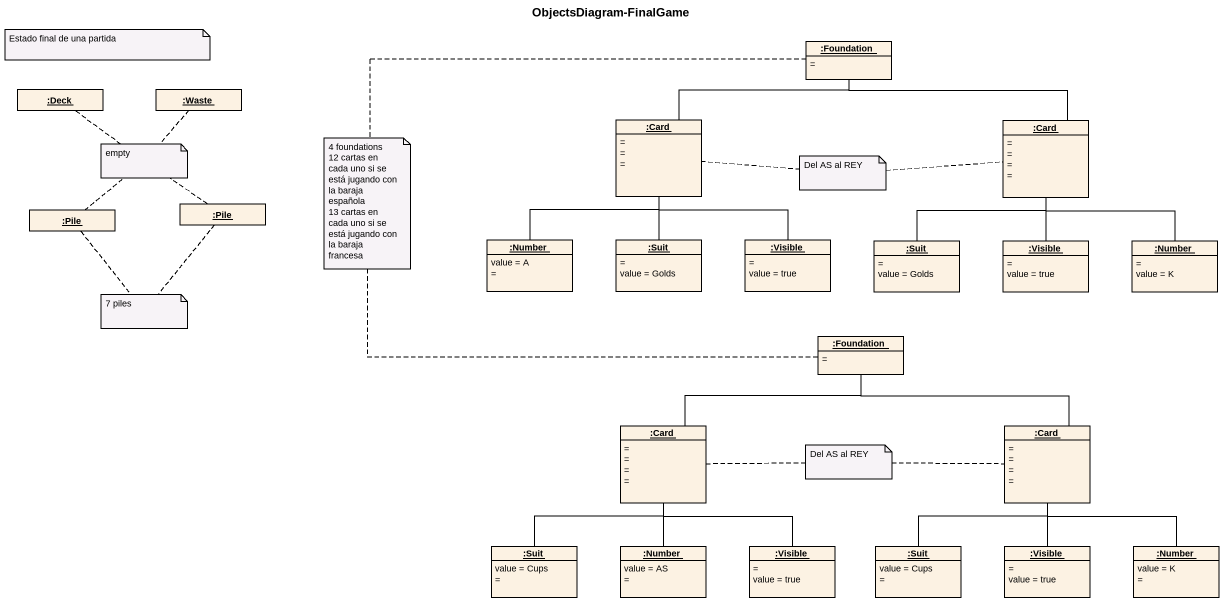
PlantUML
@startuml
title ObjectsDiagram-FinalGame
hide circle
hide empty members
object ":Foundation" as Foundation {
  ~=
}
object ":Deck" as Deck
object ":Waste" as Waste
object ":Card" as Card_ {
  ~=
  ~=
  ~=
}
object ":Card" as Card__2 {
  ~=
  ~=
  ~=
  ~=
}
object ":Pile" as Pile
object ":Pile" as Pile_2
object ":Number" as Number {
  value = A
  ~=
}
object ":Suit" as Suit {
  ~=
  value = Golds
}
object ":Visible" as Visible {
  ~=
  value = true
}
object ":Suit" as Suit_2 {
  ~=
  value = Golds
}
object ":Visible" as Visible_2 {
  ~=
  value = true
}
object ":Number" as Number_2 {
  ~=
  value = K
}
object ":Foundation" as Foundation_2 {
  ~=
}
object ":Card" as Card__3 {
  ~=
  ~=
  ~=
  ~=
}
object ":Card" as Card__4 {
  ~=
  ~=
  ~=
  ~=
}
object ":Suit" as Suit_3 {
  value = Cups
  ~=
}
object ":Number" as Number_3 {
  value = AS
  ~=
}
object ":Visible" as Visible_3 {
  ~=
  value = true
}
object ":Suit" as Suit_4 {
  value = Cups
  ~=
}
object ":Visible" as Visible_4 {
  ~=
  value = true
}
object ":Number" as Number_4 {
  value = K
  ~=
}
Foundation -left- Card_
Foundation -right- Card__2
Card_ -- Number
Card_ -- Suit
Card_ -- Visible
Card__2 -- Suit_2
Card__2 -- Visible_2
Card__2 -- Number_2
Foundation_2 -left- Card__3
Foundation_2 -right- Card__4
Card__3 -- Suit_3
Card__3 -- Number_3
Card__3 -- Visible_3
Card__4 -- Suit_4
Card__4 -- Visible_4
Card__4 -- Number_4
note as N1
  Estado final de una partida
end note
note as N2
  empty
end note
N2 .. Deck
N2 .. Waste
N2 .. Pile_2
N2 .. Pile
note as N3
  4 foundations
  12 cartas en cada uno si se está jugando con la baraja española
  13 cartas en cada uno si se está jugando con la baraja francesa
end note
N3 .. Foundation
N3 .. Foundation_2
note as N4
  Del AS al REY
end note
N4 .. Card__2
N4 .. Card_
note as N5
  7 piles
end note
N5 .. Pile
N5 .. Pile_2
note as N6
  Del AS al REY
end note
N6 .. Card__3
N6 .. Card__4
@enduml
